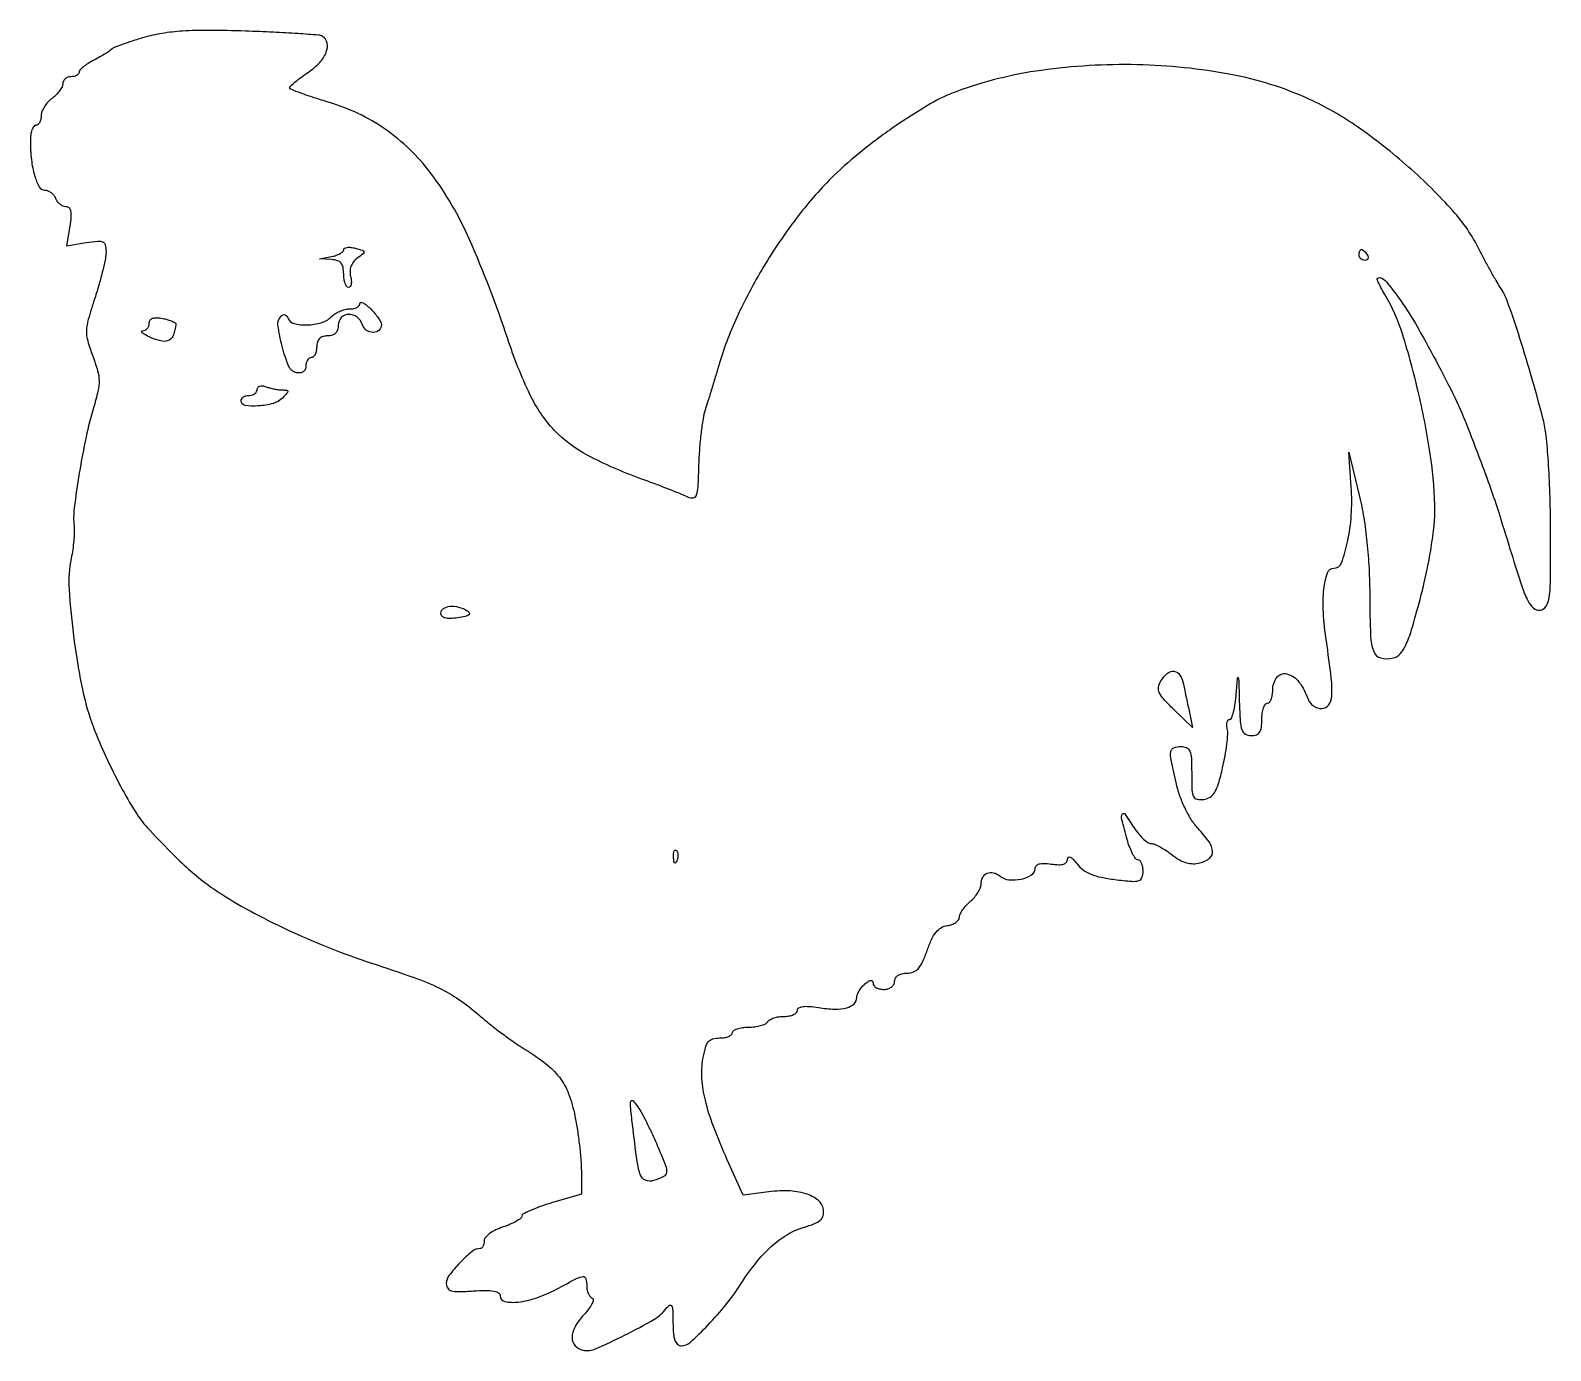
# Model space of a CAD drawing. Extents: x 0 to 281, y 0 to 245.
import ezdxf

# ---------------------------------------------------------------- set-up
doc = ezdxf.new("R2010")
doc.units = 0

msp = doc.modelspace()

# ---------------------------------------------------------------- linework, layer by layer
for points in [[(21, 243.261969, 0.006708), (18.856579, 242.603054, 0.009497), (16.96875, 241.955052, 0.006101), (15.412588, 241.366028, 0.121359), (15, 241.074219, -0.067831), (14.657291, 240.772628, -0.008931), (13.839062, 240.250068, -0.010234), (12.839581, 239.664421, -0.008414), (11.75, 239.079426, 0.022247), (10.696866, 238.475898, 0.030136), (9.807813, 237.834285, 0.030581), (9.163307, 237.238037, 0.193131), (9, 236.83102, -0.175242), (8.885335, 236.513905, -0.093006), (8.559375, 236.244112, -0.073221), (8.073867, 236.061511, -0.05344), (7.5, 236, 0.083939), (6.927159, 235.90315, 0.093058), (6.440625, 235.624223, 0.100516), (6.115266, 235.208707, 0.116509), (6, 234.720759, -0.115942), (5.860855, 234.128761, -0.043072), (5.4125, 233.393849, -0.039803), (4.765268, 232.646083, -0.038332), (4, 232, 0.052224), (3.234851, 231.316802, 0.045499), (2.5875, 230.459276, 0.047927), (2.144747, 229.565449, 0.091287), (2, 228.779241, -0.054248), (1.925933, 228.098578, -0.073949), (1.70625, 227.522652, -0.093597), (1.381567, 227.136147, -0.173062), (1, 227, 0.24842), (0.616085, 226.79671, 0.065618), (0.29375, 226.155469, 0.050705), (0.072839, 225.226281, 0.033034), (0, 224.125, 0.027673), (0.193268, 220.635712, 0.043181), (0.781918, 217.685983, 0.05315), (1.634299, 215.60928, 0.275444), (2.656385, 215, -0.0955), (3.237046, 214.888072, -0.06685), (3.818728, 214.559375, -0.06451), (4.313213, 214.073428, -0.074854), (4.638374, 213.5, 0.071022), (4.957795, 212.92655, 0.063574), (5.435623, 212.440625, 0.066834), (5.992612, 212.111762, 0.100305), (6.544118, 212, -0.194961), (7.115563, 211.768378, -0.151583), (7.43989, 211.174333, -0.071853), (7.499838, 210.093408, -0.018207), (7.280941, 208.343812), (6.687624, 204.687624), (10.343812, 205.280941, -0.014527), (12.494293, 205.566078, -0.134092), (13.412972, 205.414216, -0.235588), (13.865164, 204.852322, -0.053777), (14, 203.602285, -0.049293), (13.875291, 202.340397, -0.009988), (13.390275, 200.140388, -0.010446), (12.718938, 197.594824, -0.009613), (11.924339, 195.007533, 0.009718), (10.708028, 191.044138, 0.06064), (10.37634, 188.951492, 0.078353), (10.603328, 187.074139, 0.022028), (11.536758, 184.264579, -0.020258), (12.442678, 181.569731, -0.067476), (12.719368, 179.727044, -0.061551), (12.507992, 177.789267, -0.014934), (11.673895, 174.672201, 0.020983), (10.310261, 169.317721, 0.011099), (9.047992, 162.580623, 0.009416), (8.116707, 156.166414, 0.057048), (8.078544, 152.812679, -0.033928), (8.118275, 151.670274, -0.013329), (8.024189, 150.096758, -0.013121), (7.831737, 148.3951, -0.015966), (7.559148, 146.814581, 0.06633), (7.157815, 141.111002, 0.017272), (8.047668, 131.943067, 0.018288), (9.642872, 122.529993, 0.039776), (11.694521, 115.5, 0.017419), (13.947733, 110.145299, 0.014756), (16.688263, 104.650465, 0.014578), (19.440521, 99.858099, 0.049833), (21.613469, 97, 0.00639), (25.982129, 92.425713, 0.016241), (29.300043, 89.252381, 0.020878), (32.265786, 86.81013, 0.020506), (35.442256, 84.608217, 0.019301), (41.458239, 81.111253, 0.014149), (48.377765, 77.686041, 0.013793), (55.712668, 74.552294, 0.015137), (62.987134, 71.930588, -0.00644), (71.044095, 69.184228, -0.026951), (75.769019, 67.212761, -0.03925), (79.328018, 65.138774, -0.027137), (83.011016, 62.278288, 0.010015), (84.991224, 60.628625, 0.007531), (87.231763, 58.891545, 0.007621), (89.389302, 57.321124, 0.017345), (91.075838, 56.217933, -0.026084), (95.325331, 53.331026, -0.066682), (97.960243, 50.713658, -0.074771), (99.640247, 47.683997, -0.039733), (100.818595, 43.549088, -0.011861), (101.27109, 40.981931, -0.008826), (101.652962, 38.129789, -0.008932), (101.917664, 35.425766, -0.019932), (102, 33.361153), (102, 29.05587), (96.5, 27.456976, 0.013371), (94.392156, 26.782588, 0.020687), (92.615625, 26.077633, 0.016073), (91.246268, 25.414012, 0.278746), (91, 25.006594, -0.236977), (90.800403, 24.609111, -0.029882), (89.971875, 24.065917, -0.029915), (88.840793, 23.504462, -0.020545), (87.5, 23, 0.034333), (86.160205, 22.453318, 0.044709), (85.028125, 21.766364, 0.051673), (84.239189, 21.04885, 0.184429), (84, 20.422448, -0.050748), (83.944606, 19.878069, -0.070629), (83.779687, 19.417485, -0.090645), (83.536297, 19.107518, -0.18267), (83.25, 18.998779, 0.173816), (81.787675, 18.471901, 0.028015), (79.52787, 16.383364, 0.02834), (77.514666, 14.051003, 0.165337), (77, 12.537137, 0.145621), (77.255837, 11.677327, 0.182599), (77.922495, 11.190071, 0.073896), (79.267815, 11.024552, 0.01102), (82.000622, 11.153487, -0.014127), (84.315543, 11.24829, -0.047898), (85.820358, 11.123034, -0.091203), (86.693791, 10.793602, -0.263004), (87.000622, 10.25, 0.355856), (87.854626, 9.200955, 0.081013), (90.317252, 9.097235, 0.054669), (93.747304, 9.896052, 0.03768), (97.403975, 11.5, -0.003525), (101.216732, 13.492916, -0.092948), (102.317005, 13.820327, -0.37666), (102.839535, 13.449976, -0.058507), (103, 12.083333, 0.049141), (103.074685, 11.325265, 0.056084), (103.295876, 10.631062, 0.064405), (103.6214, 10.099092, 0.143797), (104.007238, 9.830921, -0.373453), (104.203853, 9.498575, -0.071609), (103.962219, 8.778078, -0.046074), (103.355619, 7.807605, -0.024242), (102.439564, 6.718248, 0.057884), (100.827237, 4.516301, 0.124427), (100.272367, 2.502069, 0.191278), (100.828374, 1.010289, 0.162865), (102.300778, 0.180592, 0.151797), (104.627045, 0.43997, 0.012983), (110.123175, 3.016041, 0.015511), (115.431753, 5.883712, 0.098664), (117.718197, 7.901226, -0.074601), (118.341044, 8.506102, -0.468357), (118.715074, 8.408923, -0.101151), (118.915862, 7.584709, -0.007465), (118.968197, 5.25, 0.018539), (119.058455, 3.225625, 0.066308), (119.333057, 1.962398, 0.126112), (119.809644, 1.26183, 0.182621), (120.502603, 1, 0.186777), (122.144247, 1.635408, 0.016075), (125.430648, 4.826879, 0.021767), (128.792865, 8.62668, 0.02895), (131.483389, 12.371873, -0.026609), (134.282198, 16.306509, -0.040528), (137.146437, 19.365661, -0.047028), (140.079312, 21.564371, -0.064643), (143.084738, 22.907242, 0.02008), (145.169592, 23.62427, 0.089839), (146.266152, 24.297485, 0.15148), (146.759165, 25.119352, 0.096658), (146.811862, 26.241357, 0.190812), (145.818068, 27.965535, 0.09399), (143.541326, 29.160689, 0.06814), (140.231117, 29.694554, 0.040509), (136.236571, 29.466049), (131.973142, 28.873427), (129.020192, 35.454995, -0.014174), (126.45719, 41.630358, -0.032093), (124.958432, 46.460181, -0.042088), (124.339486, 50.484643, -0.059029), (124.519028, 54.112623, -0.021571), (124.964711, 56.198486, -0.104031), (125.501349, 57.279026, -0.157034), (126.307396, 57.81989, -0.069984), (127.587898, 58, 0.039563), (128.511515, 58.073197, 0.058777), (129.291445, 58.29375, 0.0773), (129.822338, 58.617275, 0.220787), (130, 59, -0.251914), (130.206632, 59.384097, -0.064068), (130.863914, 59.70625, -0.049716), (131.81438, 59.9272, -0.032276), (132.940983, 60, 0.031397), (134.112115, 60.073612, 0.037109), (135.1996, 60.29375, 0.040338), (136.065839, 60.614422, 0.146547), (136.5, 61, -0.130646), (136.906663, 61.384508, -0.045439), (137.653525, 61.70625, -0.041396), (138.57934, 61.926158, -0.037634), (139.559017, 62, 0.044251), (140.493425, 62.082859, 0.064069), (141.282961, 62.331294, 0.083893), (141.81695, 62.696777, 0.203542), (142, 63.127808, -0.269002), (142.259654, 63.575509, -0.098466), (142.980092, 63.816953, -0.053255), (144.184371, 63.841841, -0.018206), (145.920532, 63.628698, 0.031126), (148.901855, 63.340611, 0.072747), (151.12371, 63.588567, 0.120907), (152.488726, 64.32901, 0.211347), (153, 65.484544, -0.091984), (153.106912, 66.060773, -0.042726), (153.440625, 66.747568, -0.040397), (153.926066, 67.429773, -0.044747), (154.5, 68, -0.024942), (155.191217, 68.51771, -0.128583), (155.638636, 68.674576, -0.300026), (155.898357, 68.532179, -0.122183), (156, 68.122445, 0.173281), (156.153024, 67.694154, 0.093538), (156.5875, 67.329718, 0.073876), (157.23488, 67.08313, 0.054166), (158, 67, 0.072314), (158.769411, 67.111864, 0.08892), (159.416667, 67.4375, 0.10214), (159.846791, 67.924246, 0.130775), (160, 68.5, -0.135975), (160.167098, 69.103086, -0.112591), (160.630139, 69.585586, -0.089573), (161.358212, 69.896047, -0.056158), (162.280834, 70, 0.094974), (163.473007, 70.228512, 0.117805), (164.394202, 70.876872, 0.076231), (165.187682, 72.112603, 0.021458), (166.030834, 74.25, -0.024952), (166.84167, 76.264147, -0.062719), (167.677942, 77.604303, -0.08759), (168.62296, 78.421353, -0.099599), (169.75, 78.819551, 0.050078), (170.610786, 79.03125, 0.063905), (171.339063, 79.400145, 0.077778), (171.83256, 79.861491, 0.167494), (172, 80.34731, -0.11457), (172.134888, 80.928249, -0.036051), (172.5875, 81.70364, -0.033871), (173.23461, 82.523546, -0.031719), (174, 83.267972, 0.037721), (174.765294, 84.030372, 0.037037), (175.4125, 84.903556, 0.039489), (175.860701, 85.754329, 0.101833), (176, 86.431196, -0.116952), (176.306473, 87.723521, -0.175017), (177.140247, 88.513729, -0.169298), (178.309773, 88.603533, -0.108914), (179.530819, 87.974423, 0.151033), (181.167038, 87.296247, 0.07565), (183.424162, 87.427056, 0.08353), (185.34347, 88.183824, 0.262958), (186, 89.345859, -0.183288), (186.204423, 89.884781, -0.141998), (186.73933, 90.222816, -0.079693), (187.658752, 90.33594, -0.027282), (189, 90.213308, 0.027046), (190.36736, 90.087639, 0.083703), (191.283675, 90.206921, 0.148913), (191.813126, 90.563044, 0.16824), (192.022236, 91.136501, -0.226102), (192.187446, 91.469091, -0.292551), (192.518738, 91.500933, -0.087679), (193.070832, 91.0827, -0.022905), (193.79146, 90.230217, 0.070611), (194.903872, 89.143237, 0.06014), (196.334863, 88.337697, 0.046945), (198.227658, 87.754764, 0.021766), (200.769224, 87.340926, 0.007992), (203.963477, 87.014293, 0.092432), (205.211122, 87.137486, 0.241036), (205.797975, 87.690599, 0.085693), (206, 88.860709, 0.042611), (205.930076, 89.679712, 0.062266), (205.720057, 90.371583, 0.081749), (205.411382, 90.84045, 0.209341), (205.047004, 91, -0.241357), (204.615161, 91.221351, -0.033685), (204.068031, 92.101562, -0.032368), (203.520886, 93.313451, -0.022125), (203.052581, 94.75, -0.005504), (202.062209, 98.474711, -0.164133), (202.135641, 99.432802, -0.584369), (202.596394, 99.48427, -0.013685), (204.115048, 97.25, 0.025605), (205.004829, 96.005773, 0.032083), (205.957168, 94.954688, 0.033649), (206.841982, 94.20452, 0.160343), (207.463343, 94, -0.099467), (208.121896, 93.867682, -0.02337), (209.142252, 93.383201, -0.023171), (210.28474, 92.703997, -0.020958), (211.399671, 91.900258, 0.037352), (212.743088, 90.997169, 0.059165), (214.019669, 90.458967, 0.06656), (215.270356, 90.272671, 0.065305), (216.53453, 90.419311, 0.101637), (218.284302, 91.261274, 0.248129), (218.866817, 92.520432, 0.143295), (218.244376, 94.292526, 0.032242), (216.195693, 96.79051, -0.046241), (214.984849, 98.354069, -0.027963), (213.839325, 100.399023, -0.026906), (212.871816, 102.681611, -0.030073), (212.195693, 104.972555, -0.005025), (211.203509, 109.477011, -0.08035), (211.131312, 111.031869, -0.275786), (211.675887, 111.745036, -0.095401), (213, 112, -0.111565), (214.047266, 111.763379, -0.189886), (214.651372, 111.116306, -0.082852), (214.935583, 109.785745, -0.011279), (215, 106.930449, 0.009234), (215.056352, 103.879501, 0.100851), (215.344227, 102.692658, 0.244396), (215.98969, 102.199504, 0.078997), (217.230299, 102.180449, 0.109099), (218.409303, 102.623755, 0.113598), (219.271759, 103.5175, 0.064081), (219.976588, 105.124345, 0.014663), (220.729447, 108, 0.012694), (221.185433, 110.234003, 0.014361), (221.506447, 112.398438, 0.013658), (221.6753, 114.244652, 0.07303), (221.592767, 115.25, -0.044775), (221.499523, 115.920299, -0.074716), (221.556517, 116.485938, -0.109867), (221.746733, 116.861861, -0.22454), (222.038828, 117, 0.31439), (222.391679, 117.2462, 0.024944), (222.750285, 118.395313, 0.026747), (223.059874, 119.929359, 0.016744), (223.264961, 121.75, -0.001331), (223.507005, 124.718778, -0.801789), (223.608285, 124.732547, -0.080956), (223.699297, 124.266099, -0.000576), (223.819752, 120.25, 0.008351), (223.983428, 116.657864, 0.068458), (224.306819, 115.053781, 0.178252), (224.936554, 114.288348, 0.133168), (226, 114, 0.081208), (226.975317, 114.159458, 0.166173), (227.583333, 114.625, 0.116834), (227.907747, 115.499083, 0.030703), (228, 117, -0.031626), (228.072766, 118.149251, -0.048861), (228.29375, 119.11875, -0.06271), (228.615738, 119.790443, -0.254951), (229, 120, 0.219522), (229.38268, 120.17652, 0.077805), (229.70625, 120.702947, 0.059158), (229.926784, 121.476722, 0.039889), (230, 122.393011, -0.159199), (230.77779, 124.773929, -0.305344), (232.586712, 125.42727, -0.171206), (234.863345, 123.918617, -0.079962), (236.540683, 120.75, 0.090302), (236.912536, 120.081123, 0.069498), (237.527966, 119.514063, 0.068607), (238.284209, 119.131112, 0.083126), (239.067388, 119, 0.241144), (240.336757, 119.649999, 0.139697), (240.933125, 121.300686, 0.047209), (240.848922, 124.634385, 0.006551), (239.93245, 131.5, -0.021847), (239.388948, 136.803704, -0.040364), (239.485289, 141.132742, -0.053212), (240.120729, 144.124906, -0.324526), (241.326998, 145, 0.313386), (242.72698, 145.973032, 0.036054), (243.860965, 149.858707, 0.036489), (244.555238, 154.823819, 0.033168), (244.553546, 160), (244.119757, 166.5), (246.028671, 158.5, -0.018552), (246.852377, 154.375858, -0.014152), (247.457152, 149.811482, -0.013339), (247.83334, 144.919788, -0.01179), (247.968792, 139.809017, 0.008266), (248.110515, 132.523732, 0.082148), (248.715382, 129.538449, 0.245194), (250.035858, 128.366075, 0.123386), (252.325834, 128.366931, 0.150646), (253.596982, 129.13747, 0.074585), (254.637752, 130.733287, 0.035713), (255.718885, 133.62642, 0.006302), (257.28628, 139.211074, 0.012109), (258.368031, 143.693555, 0.011666), (259.246368, 148.27905, 0.012128), (259.839245, 152.435958, 0.030216), (260.014087, 155.5, 0.035671), (259.273377, 165.394157, 0.020052), (257.042388, 177.241343, 0.019661), (254.011535, 188.385336, 0.057107), (250.768565, 195.66768, -0.026742), (249.396295, 198.306306, -0.629482), (249.80982, 198.799731, -0.160317), (251.111729, 197.968381, -0.016101), (253.379452, 195, -0.023782), (256.416239, 190.289414, -0.009171), (260.191413, 183.488109, -0.009256), (263.753168, 176.474079, -0.020792), (266.130952, 171, -0.001855), (268.864606, 163.83522, -0.006775), (270.519696, 159.261821, -0.006995), (272.024134, 154.717338, -0.002075), (274.198285, 147.727312, 0.005051), (276.117426, 141.684183, 0.037512), (277.270899, 138.898602, 0.09827), (278.299404, 137.582897, 0.214947), (279.5, 137.227312, 0.224439), (280.619646, 137.956187, 0.106883), (281.205004, 139.615144, 0.030226), (281.434868, 143.102576, 0.002309), (281.442074, 152.528156, 0.006886), (281.329097, 158.936855, 0.009105), (281.039588, 164.767845, 0.009488), (280.619348, 169.597475, 0.037538), (280.083604, 172.528156, 0.005768), (277.741697, 181.077005, 0.008724), (275.488584, 188.455543, 0.008131), (273.477146, 194.326465, 0.058648), (272.142741, 196.99626, -0.013264), (271.3562, 198.267317, -0.004926), (270.31542, 200.094576, -0.004877), (269.218798, 202.110787, -0.00587), (268.2289, 204.027829, 0.066944), (263.364067, 211.160071, 0.028857), (255.172616, 219.276626, 0.028692), (245.698193, 226.717291, 0.044718), (236.691393, 231.86223, 0.061513), (222.26149, 236.432842, 0.040559), (204.926699, 238.221234, 0.040007), (187.184193, 237.186747, 0.053031), (171.5, 233.27912, 0.045013), (166.609076, 230.975964, 0.017726), (160.317624, 226.983052, 0.017725), (153.971439, 222.293396, 0.025939), (148.767791, 217.695099, 0.034938), (142.206654, 210.294801, 0.026871), (136.092664, 201.392221, 0.027039), (131.017277, 191.967695, 0.037387), (127.588565, 183, -0.000869), (126.885307, 180.662036, -0.000729), (126.131555, 178.184927, -0.000735), (125.436166, 175.923411, -0.002024), (124.937097, 174.331668, 0.03628), (124.53432, 172.651973, 0.010841), (124.163512, 170.042197, 0.010809), (123.873247, 167.084975, 0.011499), (123.718391, 164.17836, -0.005723), (123.549379, 160.125194, -0.06191), (123.261708, 158.514926, -0.260706), (122.703716, 157.984272, -0.187562), (121.832033, 158.089893, 0.025836), (120.790485, 158.579898, 0.003341), (118.505522, 159.496235, 0.003891), (115.776657, 160.545037, 0.003239), (112.860067, 161.618513, -0.034364), (103.206966, 165.870342, -0.082344), (96.989641, 170.576332, -0.079453), (92.495217, 177.145891, -0.030364), (88.365485, 187.464082, 0.023199), (81.308729, 205.854578, 0.058595), (74.076827, 218.202034, 0.079061), (65.698169, 226.263514, 0.08072), (55.288461, 231.256367, -0.006524), (52.494819, 232.118031, -0.010531), (50.142993, 232.932244, -0.004524), (48.193233, 233.673715, -0.312292), (48.006833, 233.950334, -0.208554), (48.147486, 234.262238, -0.0098), (49.037777, 235.037338, -0.014772), (50.167833, 235.92749, -0.009947), (51.506833, 236.878902, 0.055052), (53.57925, 238.652518, 0.095568), (54.782867, 240.562187, 0.145446), (54.922566, 242.242237, 0.205657), (54.071585, 243.455758, 0.118975), (53.333625, 243.697641, 0.002544), (49.502676, 243.984779, 0.005718), (44.993872, 244.247885, 0.003808), (39.821585, 244.45093, 0.006294), (32.969856, 244.581357, 0.017385), (28.146139, 244.444712, 0.024008), (24.378423, 244.024417, 0.031443)], [(60.51927, 202.390432, 0.068016), (59.812999, 201.709417, 0.07825), (59.354998, 200.893682, 0.079566), (59.174659, 199.988331, 0.073532), (59.27779, 199.04573, -0.040001), (59.417051, 198.26184, -0.068974), (59.389364, 197.600933, -0.104506), (59.209483, 197.160638, -0.248612), (58.90638, 197, -0.241977), (58.558694, 197.17873, -0.068439), (58.266249, 197.734375, -0.052547), (58.066089, 198.542441, -0.034468), (58, 199.5, 0.047824), (57.883641, 200.71374, 0.129561), (57.511382, 201.486665, 0.141002), (56.829805, 201.93723, 0.060952), (55.75, 202.136182), (53.5, 202.272364), (55.75, 202.705733, 0.033816), (56.611501, 202.932961, 0.047145), (57.339062, 203.257618, 0.056638), (57.844908, 203.624186, 0.210675), (58, 203.975931, -0.275695), (58.164789, 204.252076, -0.092093), (58.630934, 204.401949, -0.060929), (59.324604, 204.405906, -0.034958), (60.14786, 204.251083, -0.013011), (61.456879, 203.872117, -0.272981), (61.717596, 203.580787, -0.277574), (61.586512, 203.215447, -0.013355)], [(247.5, 203, -0.082592), (247.656512, 202.6179, -0.161196), (247.6254, 202.29375, -0.182303), (247.413961, 202.078288, -0.108972), (247.059017, 202, -0.093332), (246.654762, 202.076123, -0.09642), (246.311086, 202.29375, -0.099167), (246.081062, 202.618444, -0.105053), (246, 203, -0.042167), (246.032345, 203.382849, -0.061769), (246.129539, 203.70625, -0.081139), (246.272352, 203.92554, -0.210953), (246.440983, 204, -0.151918), (246.65171, 203.934461, -0.038439), (246.933975, 203.70625, -0.035638), (247.231006, 203.382774, -0.029505)], [(65, 190.106989, -0.209344), (64.553209, 189.086633, -0.184406), (63.467743, 188.652293, -0.157713), (62.23522, 189.029423, -0.164891), (61.483804, 190.051029, 0.150936), (60.496638, 191.472686, 0.170531), (58.928567, 192.003545, 0.202357), (57.563437, 191.409079, 0.192521), (57, 190, -0.072254), (56.873159, 189.126841, -0.124864), (56.5, 188.5, -0.124864), (55.873159, 188.126841, -0.072254), (55, 188, 0.072254), (54.126841, 187.873159, 0.124864), (53.5, 187.5, 0.124864), (53.126841, 186.873159, 0.072254), (53, 186, -0.048028), (52.926307, 185.234582, -0.068025), (52.70625, 184.5875, -0.088204), (52.381882, 184.151477, -0.191087), (52, 184, 0.154938), (51.618613, 183.878911, 0.097747), (51.29375, 183.537836, 0.080104), (51.07451, 183.028282, 0.06169), (51, 182.426676, -0.099852), (50.875247, 181.808215, -0.13975), (50.524537, 181.370769, -0.126906), (49.966672, 181.157698, -0.074981), (49.25, 181.184445, -0.254013), (47.857855, 182.320595, -0.032874), (46.595221, 186.091805, -0.033103), (45.837869, 190.00503, -0.240699), (46.469452, 191.749214, -0.126172), (46.810867, 191.935706, -0.158476), (47.168668, 191.912269, -0.133395), (47.489166, 191.671158, -0.079561), (47.720238, 191.25, 0.255051), (48.806018, 190.2816, 0.065195), (51.233296, 190.041344, 0.061792), (53.861977, 190.452007, 0.127433), (55.642857, 191.5, -0.054664), (56.358587, 192.074273, -0.038656), (57.26875, 192.559375, -0.039128), (58.223487, 192.890877, -0.064082), (59.071429, 193, 0.049879), (59.809424, 193.073804, 0.069864), (60.433482, 193.29375, 0.090018), (60.853387, 193.618232, 0.185417), (61, 194, -0.388784), (61.179833, 194.196318, -0.13869), (61.5875, 194.11875, -0.056899), (62.231082, 193.699554, -0.023605), (63, 193, -0.02051), (63.765669, 192.168799, -0.024628), (64.4125, 191.325178, -0.024463), (64.878828, 190.574656, -0.127445)], [(26.929715, 190.133423, -0.054531), (26.498878, 188.201894, -0.183378), (25.687314, 187.220867, -0.180475), (24.419467, 187.016494, -0.052576), (22.5, 187.615178, -0.015042), (21.426121, 188.117433, -0.046489), (20.748438, 188.542749, -0.214994), (20.610249, 188.799425, -0.424286), (20.75, 188.954896, 0.106861), (21.226995, 189.076175, 0.095873), (21.632812, 189.386641, 0.092198), (21.905111, 189.838132, 0.089948), (22, 190.361328, -0.150112), (22.170978, 190.917994, -0.160129), (22.621346, 191.265536, -0.097718), (23.391041, 191.377818, -0.034745), (24.5, 191.244751, -0.023524), (25.452851, 191.015685, -0.036521), (26.244979, 190.721162, -0.041153), (26.802465, 190.408418, -0.27886)], [(46.653216, 178, -0.029374), (47.455536, 177.952825, -0.382191), (47.637654, 177.746523, -0.186599), (47.496619, 177.389131, -0.010146), (46.642857, 176.5, -0.129734), (44.921487, 175.497489, -0.051048), (42.194331, 175.036831, -0.05466), (39.733277, 175.144899, -0.370052), (39, 176, -0.148195), (39.115568, 176.381354, -0.098894), (39.440625, 176.70625, -0.082425), (39.926543, 176.925306, -0.064853), (40.5, 177, 0.072144), (41.073208, 177.08314, 0.087143), (41.559375, 177.325178, 0.100435), (41.884389, 177.684847, 0.134459), (42, 178.106989, -0.168247), (42.128472, 178.477976, -0.150596), (42.46465, 178.710497, -0.107411), (42.976385, 178.757791, -0.061217), (43.581787, 178.606989, 0.025787), (44.295942, 178.374404, 0.017045), (45.136507, 178.178303, 0.01717), (45.96882, 178.043324, 0.03162)], [(80.851312, 137.113056, -0.127274), (81.23695, 136.701404, -0.372771), (81.1607, 136.350606, -0.108469), (80.513534, 136.056118, -0.016306), (79.101312, 135.801562, -0.025466), (77.691767, 135.667525, -0.079635), (76.748591, 135.776519, -0.146104), (76.207549, 136.118853, -0.181066), (76, 136.673193, -0.252382), (76.458075, 137.522891, -0.123497), (77.65417, 137.940847, -0.088131), (79.279831, 137.801701, -0.076055)], [(213.480948, 123.5, 0.000057), (213.720914, 122.344868, 0.000031), (214.01581, 120.926563, 0.000031), (214.315824, 119.484533, 0.000049), (214.572874, 118.25), (215.145748, 115.5), (211.64391, 118.877316, -0.014402), (209.766165, 120.79569, -0.082141), (208.984785, 121.983196, -0.152823), (208.868112, 122.995344, -0.092693), (209.311583, 124.127316, -0.077056), (210.542296, 125.553222, -0.216875), (211.779574, 125.906058, -0.225693), (212.822082, 125.203068, -0.082398)], [(119.683114, 90.8125, -0.054073), (119.461564, 90.395823, -0.470617), (119.279315, 90.37858, -0.168741), (119.137993, 90.670344, -0.018894), (119.078947, 91.416667, -0.028489), (119.089945, 92.112848, -0.077125), (119.200665, 92.592839, -0.208169), (119.385309, 92.77538, -0.296942), (119.604167, 92.729167, -0.126455), (119.797407, 92.402231, -0.060344), (119.876576, 91.916927, -0.05415), (119.839148, 91.359369, -0.051402)], [(116.008394, 38.219569, -0.006301), (117.597655, 34.380108, -0.120716), (117.776366, 33.108135, -0.26112), (117.226643, 32.324139, -0.037668), (115.338114, 31.584806, -0.172003), (113.892563, 31.646752, -0.210949), (112.958873, 32.606771, -0.05567), (112.324688, 35.14903, -0.004489), (111.468942, 42, -0.003585), (111.106017, 45.343719, -0.082908), (111.167615, 46.297532, -0.581238), (111.505066, 46.397442, -0.044106), (112.288179, 45.5, -0.030988), (112.995735, 44.389673, -0.008251), (113.981649, 42.536373, -0.008334), (115.034732, 40.387856, -0.008502)]]:
    msp.add_lwpolyline(points, format="xyb", close=True)

doc.saveas('drawing.dxf')
